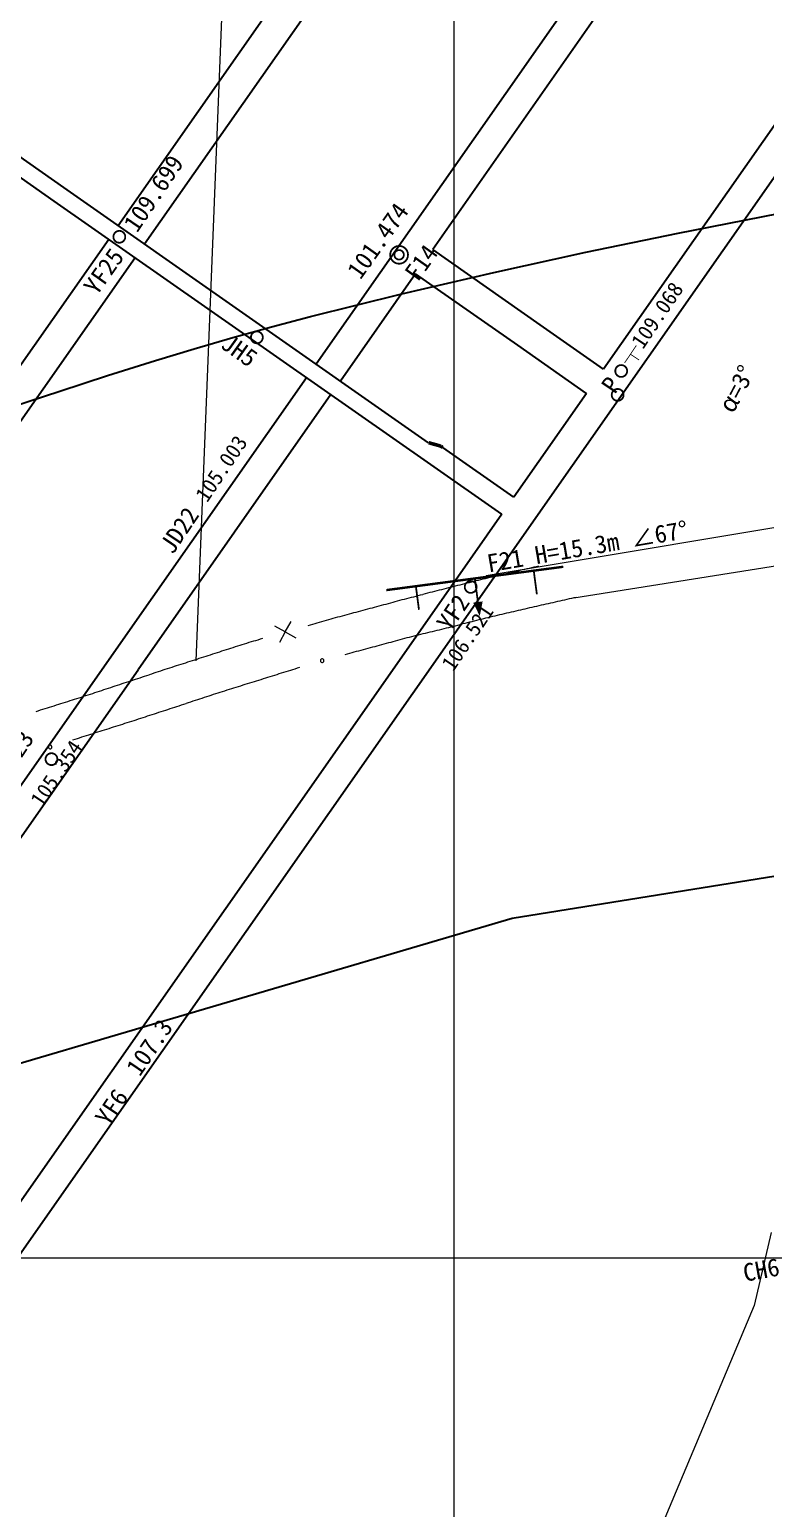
# Model space of a CAD drawing. Header units: inches. Extents: x 36473197 to 36486087, y 3899343 to 3911260.
# Drawn here: x 36481928.7 to 36482052.4, y 3902957.9 to 3903206.7 of the extents above; entities that cross this region are included whole.
import ezdxf

# ---------------------------------------------------------------- set-up
doc = ezdxf.new("R2010")
doc.units = ezdxf.units.IN
doc.header["$MEASUREMENT"] = 0
doc.layers.get('0').update_dxf_attribs({"lineweight": 0})
for name, color, linetype, lineweight in [('4煤底板等值线', 7, 'Continuous', 0), ('导线点', 7, 'Continuous', 0), ('经纬网', 7, 'Continuous', 0)]:
    doc.layers.add(name, color=color, linetype=linetype, lineweight=lineweight)
for name, color, linetype, lineweight, true_color in [('保护煤柱', 7, 'Continuous', 0, 0xff0042), ('巷道1', 7, 'Continuous', 0, 0x2d2d2d), ('断层上盘', 1, 'Continuous', 0, 0xff0000), ('断层下盘', 1, 'Continuous', 0, 0xff0000)]:
    doc.layers.add(name, color=color, linetype=linetype, lineweight=lineweight, true_color=true_color)
doc.styles.add('黑体', font='simhei.ttf')
doc.linetypes.add('保护煤柱', pattern='A,0.0195,-0.001,[6,西北矿业高家堡煤矿2022年采掘接续图(2022.8.14).shx,S=1.01575e-06,R=0,X=0,Y=0],0.0195', length=0.04)
doc.linetypes.add('断层上盘', pattern='A,0.01,-0.00215,[5,西北矿业高家堡煤矿2022年采掘接续图(2022.8.14).shx,S=3.07087e-07,R=0,X=0,Y=0],-0.00185,0.01', length=0.024)
doc.linetypes.add('断层下盘', pattern='A,0.01,-0.002,[1,西北矿业高家堡煤矿2022年采掘接续图(2022.8.14).shx,S=5.56693e-06,R=0,X=0,Y=0],0,[2,西北矿业高家堡煤矿2022年采掘接续图(2022.8.14).shx,S=5.56693e-06,R=0,X=0,Y=0],0,[3,西北矿业高家堡煤矿2022年采掘接续图(2022.8.14).shx,S=5.56693e-06,R=0,X=0,Y=0],0,[4,西北矿业高家堡煤矿2022年采掘接续图(2022.8.14).shx,S=5.56693e-06,R=0,X=0,Y=0],-0.002,0.01', length=0.024)

# ---------------------------------------------------------------- blocks, each defined once
blk = doc.blocks.new('单线正断层')
at = {"true_color": 0xff0000}
blk.add_hatch(color=1, dxfattribs=at).paths.add_polyline_path([(2.46, -5.91), (2.28, -3.39), (0.8, -4)], flags=17)
at = {"color": 1, "true_color": 0xff0000}
for points, const_width in [([(-13.85, -5.77), (13.85, 5.77)], 0.4), ([(9.23, 3.84), (10.77, 0.15)], 0.3), ([(1.54, -3.69), (0, 0)], 0.3), ([(-9.23, -3.84), (-7.69, -7.54)], 0.3)]:
    blk.add_lwpolyline(points, dxfattribs=dict(at, const_width=const_width))
blk = doc.blocks.new('临时经纬仪导线点_1')
at = {"color": 7, "const_width": 0.3}
blk.add_lwpolyline([(1, 0), (0.97, 0.26), (0.87, 0.5), (0.71, 0.71), (0.5, 0.87), (0.26, 0.97), (0, 1), (-0.26, 0.97), (-0.5, 0.87), (-0.71, 0.71), (-0.87, 0.5), (-0.97, 0.26), (-1, 0), (-0.97, -0.26), (-0.87, -0.5), (-0.71, -0.71), (-0.5, -0.87), (-0.26, -0.97), (0, -1), (0.26, -0.97), (0.5, -0.87), (0.71, -0.71), (0.87, -0.5), (0.97, -0.26), (1, 0)], dxfattribs=at)
blk = doc.blocks.new('永久经纬仪导线点')
at = {"color": 7, "const_width": 0.3}
for points in [[(1.5, 0), (1.45, 0.39), (1.3, 0.75), (1.06, 1.06), (0.75, 1.3), (0.39, 1.45), (0, 1.5), (-0.39, 1.45), (-0.75, 1.3), (-1.06, 1.06), (-1.3, 0.75), (-1.45, 0.39), (-1.5, 0), (-1.45, -0.39), (-1.3, -0.75), (-1.06, -1.06), (-0.75, -1.3), (-0.39, -1.45), (0, -1.5), (0.39, -1.45), (0.75, -1.3), (1.06, -1.06), (1.3, -0.75), (1.45, -0.39), (1.5, 0)], [(0.8, 0), (0.77, 0.21), (0.69, 0.4), (0.57, 0.57), (0.4, 0.69), (0.21, 0.77), (0, 0.8), (-0.21, 0.77), (-0.4, 0.69), (-0.57, 0.57), (-0.69, 0.4), (-0.77, 0.21), (-0.8, 0), (-0.77, -0.21), (-0.69, -0.4), (-0.57, -0.57), (-0.4, -0.69), (-0.21, -0.77), (0, -0.8), (0.21, -0.77), (0.4, -0.69), (0.57, -0.57), (0.69, -0.4), (0.77, -0.21), (0.8, 0)]]:
    blk.add_lwpolyline(points, dxfattribs=at)
blk = doc.blocks.new('lr_block_143')
at = {"color": 7, "const_width": 0.6}
blk.add_lwpolyline([(2.04, 0), (1.83, 0.06), (1.44, 0.17), (1.06, 0.28), (0.67, 0.38), (0.29, 0.49), (0, 0.57)], dxfattribs=at)
blk = doc.blocks.new('lr_block_144')
at = {"color": 7, "const_width": 0.6}
blk.add_lwpolyline([(0, 0.23), (0.08, 0.17), (0.33, 0)], dxfattribs=at)

msp = doc.modelspace()

# ---------------------------------------------------------------- linework, layer by layer
at = {"layer": '4煤底板等值线', "color": 7, "linetype": 'Continuous', "lineweight": 0, "flags": 128}
for points in [[(36481964.89, 3903306.85), (36481956.63, 3903100.51)], [(36482053.38, 3903004.33), (36482050.54, 3902992.07), (36482018.4, 3902915.56), (36482013.6, 3902901.24), (36482011.16, 3902890.84), (36482010.29, 3902884.1), (36482010.15, 3902879.17), (36482010.37, 3902875.96), (36482010.61, 3902874.38), (36482011.09, 3902872.35), (36482011.71, 3902870.35), (36482013.29, 3902866.44), (36482015.23, 3902862.6), (36482017.49, 3902858.85), (36482022.78, 3902851.52), (36482028.95, 3902844.4), (36482043.26, 3902830.61), (36482116.34, 3902773.09)]]:
    msp.add_lwpolyline(points, dxfattribs=at)
at = {"layer": '保护煤柱', "color": 1, "linetype": '保护煤柱', "lineweight": 30, "ltscale": 3750, "true_color": 0xff0000, "flags": 128}
for points in [[(36481383.77, 3903121.94), (36481402.76, 3903122.03), (36481439.41, 3903122.25), (36481476.06, 3903122.65), (36481494.09, 3903122.9), (36481512.1, 3903123.29), (36481530.1, 3903123.94), (36481548.06, 3903125.04), (36481571.49, 3903127.54), (36481594.86, 3903130.67), (36481618.21, 3903134.06), (36481641.56, 3903137.51), (36481660.14, 3903140.21), (36481678.74, 3903142.67), (36481697.36, 3903144.74), (36481716.02, 3903146.15), (36481727.09, 3903146.47), (36481738.17, 3903146.44), (36481749.24, 3903146.09), (36481760.28, 3903145.35), (36481781.09, 3903142.63), (36481801.82, 3903139.22), (36481822.53, 3903135.72), (36481843.27, 3903132.54), (36481849.79, 3903131.59), (36481856.31, 3903130.77), (36481859.58, 3903130.44), (36481862.84, 3903130.18), (36481869.37, 3903129.99), (36481873.93, 3903130.25), (36481878.49, 3903130.75), (36481883.03, 3903131.42), (36481887.54, 3903132.25), (36481895.15, 3903134), (36481902.68, 3903136.03), (36481910.18, 3903138.26), (36481917.64, 3903140.61), (36481925.7, 3903143.22), (36481933.74, 3903145.86), (36481941.79, 3903148.49), (36481949.85, 3903151.05), (36481956.33, 3903152.99), (36481962.83, 3903154.87), (36481969.35, 3903156.68), (36481975.89, 3903158.43), (36481991.27, 3903162.26), (36482006.72, 3903165.83), (36482022.22, 3903169.23), (36482037.74, 3903172.46), (36482063.19, 3903177.42), (36482088.69, 3903182.11), (36482114.22, 3903186.62), (36482139.77, 3903191.01), (36482173.02, 3903196.64), (36482206.28, 3903202.18), (36482239.56, 3903207.6), (36482272.85, 3903212.91), (36482301.24, 3903217.29), (36482329.64, 3903221.61), (36482358.05, 3903225.89), (36482386.45, 3903230.15), (36482410.48, 3903233.76), (36482434.5, 3903237.37), (36482458.52, 3903241), (36482482.53, 3903244.65), (36482517.86, 3903250.05), (36482553.17, 3903255.6), (36482588.43, 3903261.37), (36482623.65, 3903267.48), (36482658.55, 3903273.99), (36482693.35, 3903281.03), (36482727.98, 3903288.74), (36482762.34, 3903297.46), (36482804.41, 3903310.52), (36482846.19, 3903324.61), (36482887.95, 3903338.77), (36482929.97, 3903352.06), (36482955.86, 3903359.02), (36482981.93, 3903365.33), (36483008.12, 3903371.13), (36483034.43, 3903376.33), (36483051.96, 3903379.22), (36483069.52, 3903381.94), (36483087.07, 3903384.75), (36483104.56, 3903387.82), (36483107.98, 3903388.43), (36483111.39, 3903389.07), (36483114.78, 3903389.8), (36483118.11, 3903390.7), (36483120.52, 3903391.56), (36483122.9, 3903392.5), (36483125.28, 3903393.46), (36483127.67, 3903394.38), (36483132.97, 3903395.98), (36483138.33, 3903397.39), (36483143.71, 3903398.74), (36483149.08, 3903400.15), (36483156.43, 3903402.34), (36483163.75, 3903404.68), (36483171.03, 3903407.09), (36483178.3, 3903409.57), (36483190.52, 3903413.89), (36483202.73, 3903418.22), (36483214.98, 3903422.44), (36483227.33, 3903426.41), (36483243.48, 3903430.88), (36483251.62, 3903432.85), (36483259.8, 3903434.65), (36483268, 3903436.22), (36483276.24, 3903437.54), (36483280.36, 3903438.08), (36483284.5, 3903438.52), (36483292.8, 3903438.99), (36483307.66, 3903438.03), (36483322.52, 3903436.42), (36483329.92, 3903435.74), (36483333.6, 3903435.48), (36483337.27, 3903435.31), (36483340.93, 3903435.25), (36483344.57, 3903435.31), (36483346.39, 3903435.4), (36483348.2, 3903435.55), (36483350, 3903435.74), (36483351.8, 3903436.02), (36483353.93, 3903436.48), (36483356.06, 3903437.04), (36483358.17, 3903437.68), (36483360.26, 3903438.35), (36483365.61, 3903440.24), (36483370.87, 3903442.33), (36483376.06, 3903444.63), (36483381.19, 3903447.1), (36483391.27, 3903452.49), (36483401.07, 3903458.38)], [(36481319.68, 3903013.2), (36481541.95, 3903017.64), (36481712.33, 3903039.73), (36481722.29, 3903040.41), (36481731.4, 3903040.54), (36481758.74, 3903039.09), (36481843.08, 3903025.59), (36481868.85, 3903023.53), (36481874, 3903023.44), (36481884.29, 3903023.72), (36481897.25, 3903025.34), (36481910.1, 3903027.84), (36482009.84, 3903057.21), (36482767.53, 3903178.89), (36482826.01, 3903192.68), (36482847.62, 3903199.19)]]:
    msp.add_lwpolyline(points, dxfattribs=at)
at = {"layer": '巷道1', "color": 7, "linetype": 'Continuous', "lineweight": 30}
for p, q in [((36481943.58, 3903173.74, -0.2), (36482036.84, 3903306.93, -0.2)), ((36482106.12, 3903256.42, -0.2), (36482007.13, 3903115.05, -0.2)), ((36482039.4, 3903231.05, -0.2), (36481996.46, 3903169.72, -0.2)), ((36482060.66, 3903200.22, -0.2), (36482025.21, 3903149.58, -0.2)), ((36481921.63, 3903142.39, -0.2), (36481941.97, 3903171.44, -0.2)), ((36481993.59, 3903165.62, -0.2), (36481980.95, 3903147.57, -0.2)), ((36481979.34, 3903145.28, -0.2), (36481946.94, 3903099.01, -0.2)), ((36482022.34, 3903145.49, -0.2), (36482010.1, 3903128.01, -0.2)), ((36482008.1, 3903125.15, -0.2), (36482000.32, 3903114.04, -0.2))]:
    msp.add_line(p, q, dxfattribs=at)
at = {"layer": '巷道1', "color": 30, "linetype": 'Continuous', "lineweight": 30, "true_color": 0xff8000}
for p, q in [((36482000.32, 3903114.04, -0.2), (36481836.92, 3902880.69, -0.2)), ((36482007.13, 3903115.05, -0.2), (36481844.92, 3902883.39, -0.2))]:
    msp.add_line(p, q, dxfattribs=at)
at = {"layer": '巷道1', "color": 7, "linetype": 'Continuous', "lineweight": 30, "flags": 128}
for points in [[(36481948, 3903170.64), (36482006.45, 3903254.11)], [(36481976.85, 3903150.44), (36482035.3, 3903233.91)], [(36481934.43, 3903180.14), (36481912.12, 3903195.77)], [(36481932.83, 3903177.85), (36481911.35, 3903192.89)], [(36481995.78, 3903137.19), (36481934.43, 3903180.14)], [(36481996.14, 3903133.52), (36481932.83, 3903177.85)], [(36482014.55, 3903157.05), (36481996.46, 3903169.72)], [(36481884.9, 3903080.52), (36481946.4, 3903168.35)], [(36482010.79, 3903153.58), (36481993.59, 3903165.62)], [(36482025.21, 3903149.58), (36482014.55, 3903157.05)], [(36482022.34, 3903145.49), (36482010.79, 3903153.58)], [(36481942.85, 3903101.88), (36481975.25, 3903148.15)], [(36482010.1, 3903128.01), (36481998.14, 3903136.39)], [(36482008.1, 3903125.15), (36481996.14, 3903133.52)]]:
    msp.add_lwpolyline(points, dxfattribs=at)
at = {"layer": '巷道1', "color": 1, "linetype": '保护煤柱', "lineweight": 30, "ltscale": 2000, "true_color": 0xff0000, "flags": 128}
msp.add_lwpolyline([(36481247.3, 3903011.72), (36481541.95, 3903017.64), (36481712.33, 3903039.73), (36481722.29, 3903040.41), (36481731.4, 3903040.54), (36481758.74, 3903039.09), (36481843.08, 3903025.59), (36481868.85, 3903023.53), (36481874, 3903023.44), (36481884.29, 3903023.72), (36481897.25, 3903025.34), (36481910.1, 3903027.84), (36482009.84, 3903057.21), (36482767.53, 3903178.89), (36482826.01, 3903192.68), (36482847.62, 3903199.19)], dxfattribs=at)
at = {"layer": '巷道1', "color": 30, "linetype": 'Continuous', "lineweight": 30, "true_color": 0xff8000, "flags": 128}
for points in [[(36481882.27, 3903015.37), (36481942.85, 3903101.88)], [(36481827, 3902927.71), (36481946.94, 3903099.01)]]:
    msp.add_lwpolyline(points, dxfattribs=at)
at = {"layer": '断层上盘', "linetype": '断层上盘', "lineweight": 5, "ltscale": 2000, "flags": 128}
msp.add_lwpolyline([(36482020.17, 3903111.08), (36482770.08, 3903230.27), (36482829.18, 3903245.1), (36482964.48, 3903293.82)], dxfattribs=at)
at = {"layer": '断层上盘', "linetype": 'Continuous', "lineweight": 5, "flags": 128}
for points in [[(36482020.56, 3903111.17), (36482020.17, 3903111.08), (36482019.78, 3903111), (36482019.39, 3903110.91), (36482019, 3903110.82), (36482018.61, 3903110.73), (36482018.22, 3903110.64), (36482017.83, 3903110.55), (36482017.44, 3903110.46), (36482017.05, 3903110.37), (36482016.66, 3903110.28), (36482016.27, 3903110.19), (36482015.88, 3903110.1), (36482015.49, 3903110.02), (36482015.1, 3903109.93), (36482014.71, 3903109.84), (36482014.32, 3903109.75), (36482013.93, 3903109.66), (36482013.54, 3903109.57), (36482013.15, 3903109.48), (36482012.76, 3903109.39), (36482012.37, 3903109.3), (36482011.98, 3903109.21), (36482011.59, 3903109.12), (36482011.2, 3903109.04), (36482010.81, 3903108.95), (36482010.42, 3903108.86), (36482010.03, 3903108.77), (36482009.64, 3903108.68), (36482009.25, 3903108.59), (36482008.86, 3903108.5), (36482008.47, 3903108.41), (36482008.08, 3903108.32), (36482007.69, 3903108.23), (36482007.31, 3903108.13), (36482006.92, 3903108.04), (36482006.53, 3903107.94), (36482006.14, 3903107.85), (36482005.75, 3903107.75), (36482005.36, 3903107.66), (36482004.98, 3903107.56), (36482004.59, 3903107.46), (36482004.2, 3903107.37), (36482003.81, 3903107.27), (36482003.42, 3903107.18), (36482003.03, 3903107.08), (36482002.65, 3903106.99), (36482002.26, 3903106.89), (36482001.87, 3903106.8), (36482001.48, 3903106.7), (36482001.09, 3903106.6)], [(36481981.74, 3903101.57), (36481982.12, 3903101.68), (36481982.51, 3903101.78), (36481982.89, 3903101.89), (36481983.28, 3903101.99), (36481983.67, 3903102.1), (36481984.05, 3903102.2), (36481984.44, 3903102.31), (36481984.82, 3903102.41), (36481985.21, 3903102.51), (36481985.6, 3903102.62), (36481985.98, 3903102.72), (36481986.37, 3903102.83), (36481986.76, 3903102.93), (36481987.14, 3903103.04), (36481987.53, 3903103.14), (36481987.91, 3903103.25), (36481988.3, 3903103.35), (36481988.69, 3903103.46), (36481989.07, 3903103.56), (36481989.46, 3903103.66), (36481989.84, 3903103.77), (36481990.23, 3903103.87), (36481990.62, 3903103.98), (36481991, 3903104.08), (36481991.39, 3903104.19), (36481991.77, 3903104.29), (36481992.16, 3903104.4), (36481992.55, 3903104.5), (36481992.94, 3903104.6), (36481993.32, 3903104.69), (36481993.71, 3903104.79), (36481994.1, 3903104.88), (36481994.49, 3903104.98), (36481994.88, 3903105.07), (36481995.27, 3903105.17), (36481995.65, 3903105.27), (36481996.04, 3903105.36), (36481996.43, 3903105.46), (36481996.82, 3903105.55), (36481997.21, 3903105.65), (36481997.6, 3903105.74), (36481997.98, 3903105.84), (36481998.37, 3903105.93), (36481998.76, 3903106.03), (36481999.15, 3903106.13), (36481999.54, 3903106.22), (36481999.93, 3903106.32), (36482000.31, 3903106.41), (36482000.7, 3903106.51), (36482001.09, 3903106.6)], [(36481974.05, 3903099.36), (36481973.67, 3903099.24), (36481973.29, 3903099.12), (36481972.9, 3903099), (36481972.52, 3903098.88), (36481972.14, 3903098.76), (36481971.76, 3903098.64), (36481971.38, 3903098.52), (36481971, 3903098.41), (36481970.61, 3903098.29), (36481970.23, 3903098.17), (36481969.85, 3903098.05), (36481969.47, 3903097.93), (36481969.09, 3903097.81), (36481968.7, 3903097.69), (36481968.32, 3903097.57), (36481967.94, 3903097.45), (36481967.56, 3903097.33), (36481967.18, 3903097.21), (36481966.8, 3903097.09), (36481966.41, 3903096.97), (36481966.03, 3903096.85), (36481965.65, 3903096.73), (36481965.27, 3903096.62), (36481964.89, 3903096.5), (36481964.51, 3903096.38), (36481964.12, 3903096.26), (36481963.74, 3903096.14), (36481963.36, 3903096.02), (36481962.98, 3903095.9), (36481962.6, 3903095.78), (36481962.21, 3903095.66), (36481961.83, 3903095.54), (36481961.45, 3903095.42), (36481961.07, 3903095.3), (36481960.69, 3903095.18), (36481960.31, 3903095.06), (36481959.93, 3903094.93), (36481959.55, 3903094.81), (36481959.17, 3903094.68), (36481958.79, 3903094.56), (36481958.41, 3903094.44), (36481958.03, 3903094.31), (36481957.65, 3903094.19), (36481957.27, 3903094.07), (36481956.88, 3903093.94), (36481956.5, 3903093.82), (36481956.12, 3903093.69), (36481955.74, 3903093.57), (36481955.36, 3903093.45), (36481954.98, 3903093.32)], [(36481977.59, 3903100.45), (36481977.62, 3903100.38), (36481977.66, 3903100.32), (36481977.73, 3903100.27), (36481977.8, 3903100.24), (36481977.88, 3903100.23), (36481977.95, 3903100.24), (36481978.03, 3903100.27), (36481978.09, 3903100.32), (36481978.13, 3903100.38), (36481978.16, 3903100.45), (36481978.18, 3903100.53), (36481978.16, 3903100.61), (36481978.13, 3903100.68), (36481978.09, 3903100.74), (36481978.02, 3903100.79), (36481977.95, 3903100.82), (36481977.87, 3903100.83), (36481977.8, 3903100.82), (36481977.72, 3903100.79), (36481977.66, 3903100.74), (36481977.61, 3903100.68), (36481977.58, 3903100.61), (36481977.57, 3903100.53), (36481977.59, 3903100.45)], [(36481935.94, 3903087.21), (36481936.32, 3903087.33), (36481936.7, 3903087.45), (36481937.08, 3903087.57), (36481937.47, 3903087.69), (36481937.85, 3903087.81), (36481938.23, 3903087.94), (36481938.61, 3903088.06), (36481938.99, 3903088.18), (36481939.37, 3903088.3), (36481939.75, 3903088.42), (36481940.14, 3903088.54), (36481940.52, 3903088.66), (36481940.9, 3903088.78), (36481941.28, 3903088.9), (36481941.66, 3903089.02), (36481942.04, 3903089.14), (36481942.42, 3903089.26), (36481942.8, 3903089.38), (36481943.19, 3903089.5), (36481943.57, 3903089.62), (36481943.95, 3903089.74), (36481944.33, 3903089.87), (36481944.71, 3903089.99), (36481945.09, 3903090.11), (36481945.47, 3903090.23), (36481945.85, 3903090.36), (36481946.23, 3903090.48), (36481946.61, 3903090.6), (36481946.99, 3903090.73), (36481947.37, 3903090.85), (36481947.76, 3903090.97), (36481948.14, 3903091.1), (36481948.52, 3903091.22), (36481948.9, 3903091.34), (36481949.28, 3903091.47), (36481949.66, 3903091.59), (36481950.04, 3903091.72), (36481950.42, 3903091.84), (36481950.8, 3903091.96), (36481951.18, 3903092.09), (36481951.56, 3903092.21), (36481951.94, 3903092.33), (36481952.32, 3903092.46), (36481952.7, 3903092.58), (36481953.08, 3903092.71), (36481953.46, 3903092.83), (36481953.84, 3903092.95), (36481954.22, 3903093.08), (36481954.6, 3903093.2), (36481954.98, 3903093.32)], [(36481931.84, 3903085.92), (36481931.87, 3903085.84), (36481931.92, 3903085.78), (36481931.99, 3903085.74), (36481932.06, 3903085.71), (36481932.14, 3903085.71), (36481932.22, 3903085.72), (36481932.29, 3903085.75), (36481932.35, 3903085.8), (36481932.39, 3903085.87), (36481932.42, 3903085.94), (36481932.43, 3903086.02), (36481932.41, 3903086.1), (36481932.38, 3903086.17), (36481932.33, 3903086.23), (36481932.26, 3903086.27), (36481932.19, 3903086.3), (36481932.11, 3903086.31), (36481932.04, 3903086.29), (36481931.96, 3903086.26), (36481931.9, 3903086.21), (36481931.86, 3903086.14), (36481931.83, 3903086.07), (36481931.83, 3903085.99), (36481931.84, 3903085.92)]]:
    msp.add_lwpolyline(points, dxfattribs=at)
at = {"layer": '断层下盘', "linetype": '断层下盘', "lineweight": 5, "ltscale": 1980.19802, "flags": 128}
msp.add_lwpolyline([(36482005.46, 3903114.85), (36482693.63, 3903229.78), (36482812.21, 3903257.84), (36482951.47, 3903306.71)], dxfattribs=at)
at = {"layer": '断层下盘', "linetype": 'Continuous', "lineweight": 5, "flags": 128}
for points in [[(36482014.25, 3903116.41), (36482013.86, 3903116.32), (36482013.47, 3903116.23), (36482013.08, 3903116.14), (36482012.69, 3903116.05), (36482012.3, 3903115.96), (36482011.91, 3903115.87), (36482011.53, 3903115.78), (36482011.14, 3903115.69), (36482010.75, 3903115.59), (36482010.36, 3903115.5), (36482009.97, 3903115.41), (36482009.58, 3903115.32), (36482009.19, 3903115.23), (36482008.8, 3903115.14), (36482008.41, 3903115.05), (36482008.02, 3903114.96), (36482007.63, 3903114.87), (36482007.24, 3903114.78), (36482006.85, 3903114.69), (36482006.46, 3903114.6), (36482006.07, 3903114.5), (36482005.68, 3903114.41), (36482005.29, 3903114.32), (36482004.9, 3903114.23), (36482004.52, 3903114.13), (36482004.13, 3903114.03), (36482003.74, 3903113.93), (36482003.35, 3903113.84), (36482002.96, 3903113.74), (36482002.58, 3903113.64), (36482002.19, 3903113.54), (36482001.8, 3903113.44), (36482001.41, 3903113.35), (36482001.03, 3903113.25), (36482000.64, 3903113.15), (36482000.25, 3903113.05), (36481999.86, 3903112.95), (36481999.47, 3903112.86), (36481999.09, 3903112.76), (36481998.7, 3903112.66), (36481998.31, 3903112.56), (36481997.92, 3903112.47), (36481997.54, 3903112.37), (36481997.15, 3903112.27), (36481996.76, 3903112.17), (36481996.37, 3903112.07), (36481995.98, 3903111.98), (36481995.6, 3903111.88), (36481995.21, 3903111.78), (36481994.82, 3903111.68)], [(36481975.51, 3903106.46), (36481975.9, 3903106.58), (36481976.28, 3903106.69), (36481976.67, 3903106.8), (36481977.05, 3903106.91), (36481977.43, 3903107.02), (36481977.82, 3903107.13), (36481978.2, 3903107.25), (36481978.59, 3903107.36), (36481978.97, 3903107.46), (36481979.36, 3903107.56), (36481979.75, 3903107.67), (36481980.13, 3903107.77), (36481980.52, 3903107.88), (36481980.9, 3903107.98), (36481981.29, 3903108.08), (36481981.68, 3903108.19), (36481982.06, 3903108.29), (36481982.45, 3903108.4), (36481982.84, 3903108.5), (36481983.22, 3903108.61), (36481983.61, 3903108.71), (36481983.99, 3903108.81), (36481984.38, 3903108.92), (36481984.77, 3903109.02), (36481985.15, 3903109.13), (36481985.54, 3903109.23), (36481985.93, 3903109.34), (36481986.31, 3903109.44), (36481986.7, 3903109.54), (36481987.08, 3903109.65), (36481987.47, 3903109.75), (36481987.86, 3903109.86), (36481988.24, 3903109.96), (36481988.63, 3903110.06), (36481989.01, 3903110.17), (36481989.4, 3903110.27), (36481989.79, 3903110.38), (36481990.17, 3903110.48), (36481990.56, 3903110.59), (36481990.95, 3903110.69), (36481991.33, 3903110.79), (36481991.72, 3903110.9), (36481992.11, 3903111), (36481992.49, 3903111.09), (36481992.88, 3903111.19), (36481993.27, 3903111.29), (36481993.66, 3903111.39), (36481994.04, 3903111.49), (36481994.43, 3903111.58), (36481994.82, 3903111.68)], [(36481971.67, 3903105.35), (36481972.64, 3903107.1)], [(36481967.83, 3903104.23), (36481967.45, 3903104.12), (36481967.06, 3903104), (36481966.68, 3903103.89), (36481966.3, 3903103.78), (36481965.91, 3903103.67), (36481965.53, 3903103.56), (36481965.14, 3903103.44), (36481964.76, 3903103.32), (36481964.38, 3903103.2), (36481964, 3903103.08), (36481963.62, 3903102.95), (36481963.24, 3903102.83), (36481962.86, 3903102.71), (36481962.48, 3903102.59), (36481962.1, 3903102.46), (36481961.72, 3903102.34), (36481961.34, 3903102.22), (36481960.96, 3903102.1), (36481960.58, 3903101.97), (36481960.2, 3903101.85), (36481959.81, 3903101.73), (36481959.43, 3903101.6), (36481959.05, 3903101.48), (36481958.67, 3903101.36), (36481958.29, 3903101.24), (36481957.91, 3903101.11), (36481957.53, 3903100.99), (36481957.15, 3903100.87), (36481956.77, 3903100.75), (36481956.39, 3903100.62), (36481956.01, 3903100.5), (36481955.63, 3903100.38), (36481955.25, 3903100.26), (36481954.87, 3903100.13), (36481954.48, 3903100.01), (36481954.1, 3903099.89), (36481953.72, 3903099.76), (36481953.34, 3903099.64), (36481952.96, 3903099.52), (36481952.58, 3903099.4), (36481952.2, 3903099.27), (36481951.82, 3903099.15), (36481951.44, 3903099.03), (36481951.06, 3903098.91), (36481950.68, 3903098.78), (36481950.3, 3903098.66), (36481949.92, 3903098.53), (36481949.54, 3903098.41), (36481949.16, 3903098.28), (36481948.78, 3903098.16)], [(36481971.67, 3903105.35), (36481969.92, 3903106.31)], [(36481971.67, 3903105.35), (36481970.71, 3903103.59)], [(36481971.67, 3903105.35), (36481973.43, 3903104.38)], [(36481929.75, 3903091.99), (36481930.13, 3903092.11), (36481930.52, 3903092.23), (36481930.9, 3903092.35), (36481931.28, 3903092.47), (36481931.66, 3903092.59), (36481932.04, 3903092.71), (36481932.42, 3903092.83), (36481932.8, 3903092.95), (36481933.19, 3903093.07), (36481933.57, 3903093.2), (36481933.95, 3903093.32), (36481934.33, 3903093.44), (36481934.71, 3903093.56), (36481935.09, 3903093.68), (36481935.47, 3903093.8), (36481935.86, 3903093.92), (36481936.24, 3903094.04), (36481936.62, 3903094.16), (36481937, 3903094.28), (36481937.38, 3903094.41), (36481937.76, 3903094.53), (36481938.14, 3903094.66), (36481938.52, 3903094.78), (36481938.9, 3903094.91), (36481939.28, 3903095.03), (36481939.66, 3903095.16), (36481940.04, 3903095.28), (36481940.42, 3903095.41), (36481940.8, 3903095.53), (36481941.18, 3903095.66), (36481941.56, 3903095.78), (36481941.94, 3903095.91), (36481942.32, 3903096.03), (36481942.7, 3903096.16), (36481943.08, 3903096.28), (36481943.46, 3903096.41), (36481943.84, 3903096.53), (36481944.22, 3903096.66), (36481944.6, 3903096.78), (36481944.98, 3903096.91), (36481945.36, 3903097.03), (36481945.74, 3903097.16), (36481946.12, 3903097.28), (36481946.5, 3903097.41), (36481946.88, 3903097.53), (36481947.26, 3903097.66), (36481947.64, 3903097.78), (36481948.02, 3903097.91), (36481948.4, 3903098.03), (36481948.78, 3903098.16)]]:
    msp.add_lwpolyline(points, dxfattribs=at)
at = {"layer": '经纬网', "color": 7, "linetype": 'Continuous', "lineweight": 9}
for p, q in [((36482000, 3907272.68), (36482000, 3900619.41)), ((36484438.3, 3903000), (36477501.89, 3903000))]:
    msp.add_line(p, q, dxfattribs=at)

# ---------------------------------------------------------------- block references
at = {"layer": '导线点'}
for name, p in [('临时经纬仪导线点_1', (36481943.76, 3903171.83, -0.2)), ('永久经纬仪导线点', (36481990.81, 3903168.8, -0.2)), ('临时经纬仪导线点_1', (36481966.89, 3903154.91, -0.2)), ('临时经纬仪导线点_1', (36482028.16, 3903149.26, -0.2)), ('临时经纬仪导线点_1', (36482027.56, 3903145.24, -0.2)), ('临时经纬仪导线点_1', (36482002.85, 3903112.93, -0.2)), ('临时经纬仪导线点_1', (36481932.35, 3903083.96, -0.2))]:
    msp.add_blockref(name, p, dxfattribs=at)
at = {"layer": '导线点', "color": 1, "true_color": 0xff0000, "rotation": 344.898987302184}
msp.add_blockref('单线正断层', (36482003.54, 3903114.36, -0.2), dxfattribs=at)
at = {"layer": '巷道1', "color": 7, "lineweight": 30}
for name, p in [('lr_block_143', (36481995.78, 3903136.62, -0.2)), ('lr_block_144', (36481997.82, 3903136.39, -0.2))]:
    msp.add_blockref(name, p, dxfattribs=at)

# ---------------------------------------------------------------- texts
at = {"layer": '导线点', "style": '黑体'}
for s, height, rotation, p in [('109.699', 3, 55.9967, (36481946.75, 3903172.39, -0.2)), ('101.474', 3, 54.5254, (36481984.3, 3903164.49, -0.2)), ('YF25', 3, 54.5254, (36481939.99, 3903161.83, -0.2)), ('F14', 3, 54.5254, (36481993.97, 3903164.14, -0.2)), ('┬109.068', 2.6, 56, (36482029.84, 3903149.86, -0.2)), ('JH5', 3, 324.5254, (36481960.6, 3903153.29, -0.2)), ('α=3°', 3, 62.0838, (36482046.99, 3903141.98, -0.2)), ('P', 3, 55.9967, (36482027.11, 3903145.25, -0.2)), ('105.003', 2.6, 56, (36481958.52, 3903127, -0.2)), ('JD22', 3, 55.9967, (36481952.75, 3903118.25, -0.2)), ('YF2', 3, 55.9967, (36481999.41, 3903105.27, -0.2)), ('106.521', 2.6, 56, (36481999.91, 3903098.58, -0.2)), ('JD23', 3, 55.9967, (36481925.01, 3903080.66, -0.2)), ('105.354', 2.6, 56, (36481930.78, 3903075.72, -0.2)), ('107.3', 3, 55.9967, (36481947.2, 3903030.43, -0.2)), ('YF6', 3, 55.9967, (36481941.98, 3903022.05, -0.2)), ('CH6', 3, 10.3807, (36482048.97, 3902996.03))]:
    msp.add_text(s, height=height, rotation=rotation, dxfattribs=at).set_placement(p)
at = {"layer": '导线点', "color": 7, "style": '黑体'}
msp.add_text('F21 H=15.3m ∠67°', height=3, rotation=9.7619, dxfattribs=at).set_placement((36482005.88, 3903115.37, -0.2))

doc.saveas('drawing.dxf')
